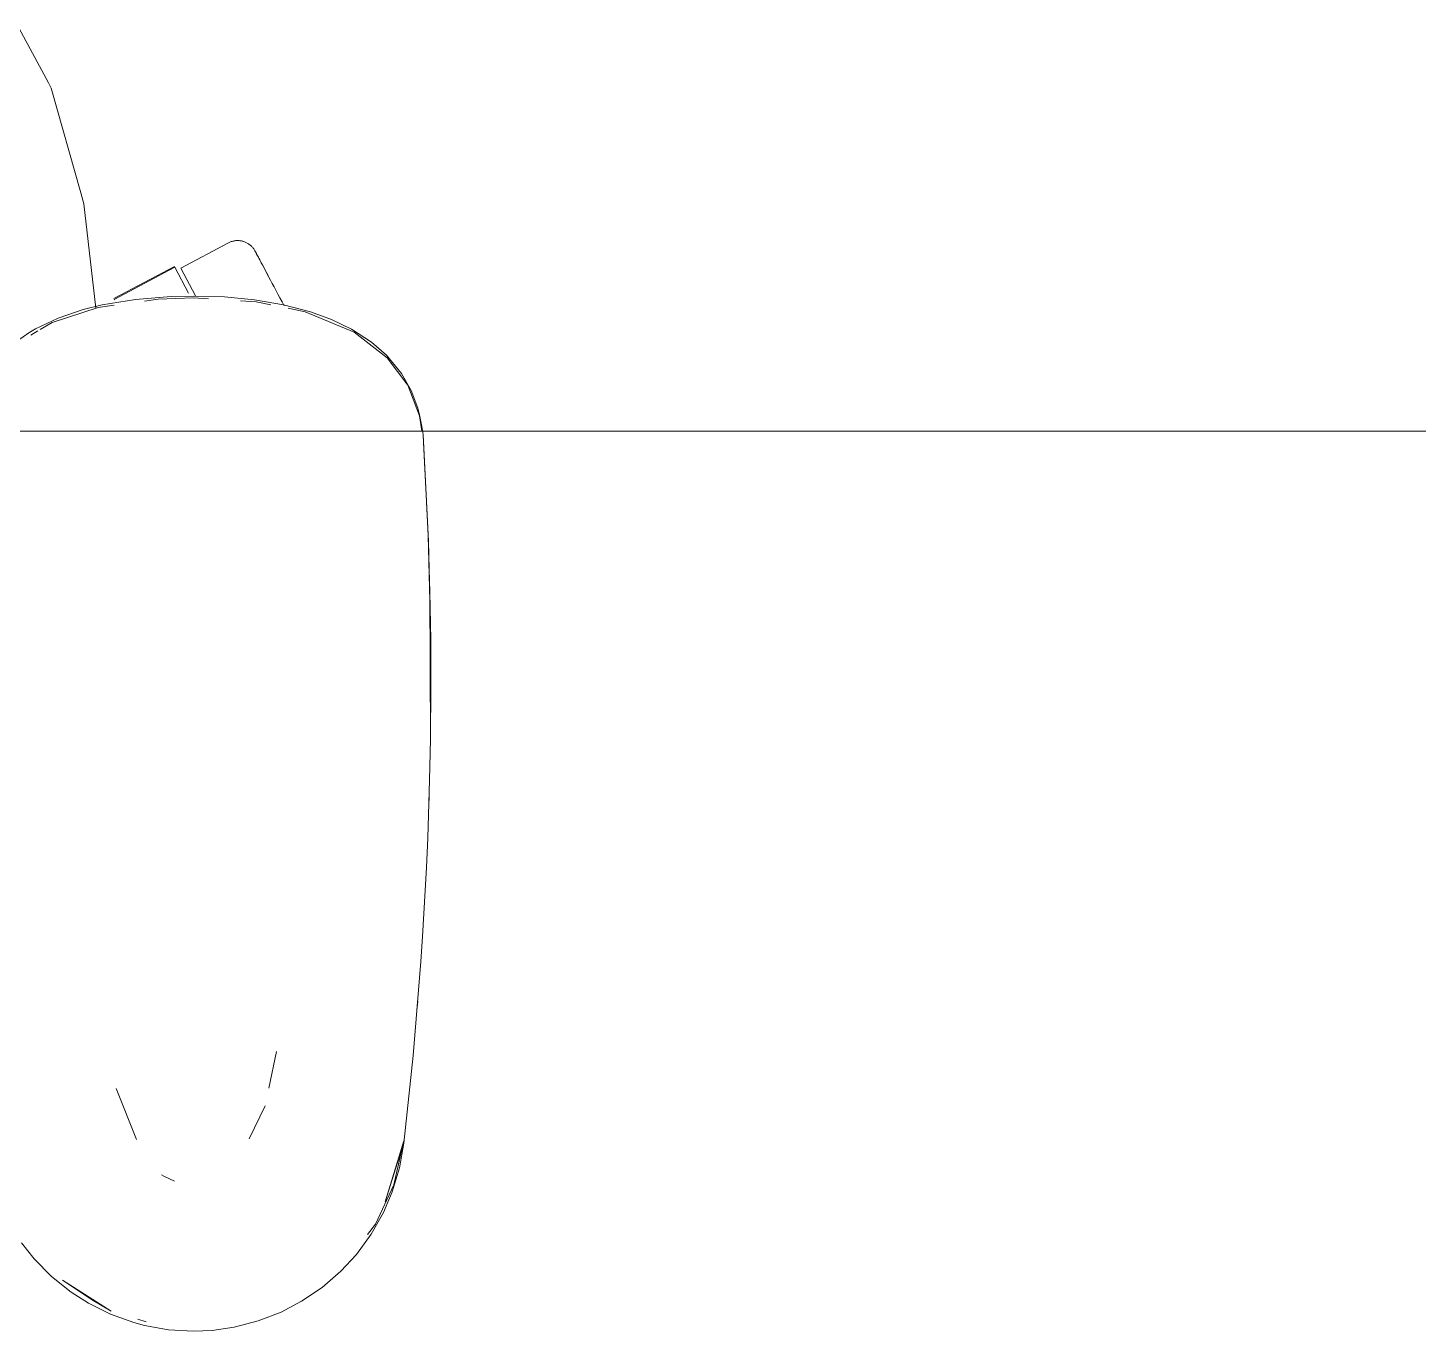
# Model space of a CAD drawing. Header units: millimetres. Extents: x 155927 to 295199, y -4084 to 97293.
# Drawn here: x 164776.9 to 165060.7, y 23233.1 to 23499.2 of the extents above; entities that cross this region are included whole.
import ezdxf

# ---------------------------------------------------------------- set-up
doc = ezdxf.new("R2010")
doc.units = ezdxf.units.MM
doc.header["$MEASUREMENT"] = 0
doc.layers.add('G-IMPT', color=8, linetype='CONTINUOUS', lineweight=9)
doc.layers.add('I-FURN', color=8, linetype='CONTINUOUS', lineweight=9)

msp = doc.modelspace()

# ---------------------------------------------------------------- linework, layer by layer
at = {"layer": 'G-IMPT'}
for p, q in [((164781.14, 23488), (164775.12, 23499.24)), ((164781.73, 23486.89), (164781.14, 23488)), ((164787.74, 23465.54), (164781.73, 23486.89)), ((164787.74, 23465.54), (164788.37, 23463.28)), ((164790.79, 23442.01), (164788.37, 23463.28)), ((164792.13, 23442.68), (164798.9, 23443.79)), ((164806.21, 23444.37), (164798.9, 23443.79)), ((164803.55, 23443.85), (164800.77, 23443.46)), ((164803.55, 23443.85), (164810.72, 23444.08)), ((164806.21, 23444.37), (164810.72, 23444.46)), ((164810.72, 23444.46), (164817.06, 23444.28)), ((164813.83, 23443.89), (164810.72, 23444.08)), ((164823.21, 23443.71), (164817.06, 23444.28)), ((164823.54, 23443.3), (164820.34, 23443.49)), ((164823.21, 23443.71), (164829.14, 23442.71)), ((164791.29, 23442.13), (164781.9, 23439.1)), ((164788.21, 23441.7), (164783.12, 23439.96)), ((164788.21, 23441.7), (164792.13, 23442.68)), ((164794.59, 23442.59), (164791.29, 23442.13)), ((164826.53, 23442.69), (164823.54, 23443.3)), ((164834.62, 23441.28), (164829.14, 23442.71)), ((164833.51, 23441.26), (164830.04, 23441.97)), ((164833.51, 23441.26), (164839.13, 23438.93)), ((164834.62, 23441.28), (164838.95, 23439.7)), ((164778.48, 23437.75), (164777.11, 23436.95)), ((164783.12, 23439.96), (164778.48, 23437.75)), ((164781.9, 23439.1), (164779.45, 23437.63)), ((164843.03, 23437.71), (164838.95, 23439.7)), ((164843.52, 23437.09), (164839.13, 23438.93)), ((164843.03, 23437.71), (164847.08, 23435.06)), ((164773.66, 23434.5), (164777.11, 23436.95)), ((164778.98, 23437.35), (164777.54, 23436.49)), ((164850.31, 23431.87), (164843.52, 23437.09)), ((164847.08, 23435.06), (164850.11, 23432.39)), ((164853.19, 23428.65), (164850.11, 23432.39)), ((164854.48, 23426.25), (164850.31, 23431.87)), ((164855.15, 23425.22), (164853.19, 23428.65)), ((164856.89, 23420.05), (164854.48, 23426.25)), ((164855.15, 23425.22), (164856.54, 23421.58)), ((164856.91, 23420.23), (164856.54, 23421.58)), ((164856.89, 23420.05), (164857.37, 23416.88)), ((164856.91, 23420.23), (164857.35, 23417.84)), ((164857.61, 23416.19), (164857.35, 23417.84)), ((164858.65, 23395.61), (164857.61, 23416.19)), ((164858.69, 23394.4), (164857.61, 23416.19)), ((164857.61, 23416.19), (164857.72, 23414.58)), ((164858.69, 23394.4), (164857.72, 23414.58)), ((164859.16, 23374.22), (164858.65, 23395.61)), ((164859, 23384.05), (164858.65, 23395.61)), ((164858.65, 23395.61), (164858.69, 23394.4)), ((164859.16, 23374.22), (164858.69, 23394.4)), ((164859.11, 23354.03), (164859, 23384.05)), ((164859.16, 23374.22), (164859, 23384.05)), ((164859, 23384.05), (164859.2, 23364.83)), ((164859.14, 23376.25), (164859.07, 23378.16)), ((164859.12, 23374.22), (164859.14, 23376.25)), ((164859.11, 23354.03), (164859.16, 23374.22)), ((164859.11, 23354.03), (164859.2, 23364.83)), ((164859.11, 23354.03), (164858.95, 23345.61)), ((164858.56, 23333.86), (164858.95, 23345.61)), ((164858.81, 23340.68), (164858.82, 23342.17)), ((164858.7, 23338.74), (164858.81, 23340.68)), ((164858.56, 23333.86), (164858.3, 23327.83)), ((164857.49, 23313.69), (164858.3, 23327.83)), ((164857.17, 23308.6), (164857.49, 23313.69)), ((164857.17, 23308.6), (164855.92, 23293.55)), ((164856.52, 23300.42), (164856.35, 23298.75)), ((164855.92, 23293.55), (164855.58, 23289.42)), ((164827.7, 23290.21), (164826.13, 23282.77)), ((164855.58, 23289.42), (164853.67, 23271.49)), ((164795, 23282.71), (164799.14, 23272.28)), ((164822.1, 23272.38), (164825.36, 23279.16)), ((164853.67, 23272.01), (164849.84, 23259.54)), ((164851.63, 23263.04), (164853.54, 23271.44)), ((164853.67, 23272.01), (164852.75, 23268.69)), ((164853.67, 23271.49), (164852.77, 23266.45)), ((164849.84, 23259.54), (164852.75, 23268.69)), ((164804.67, 23264.76), (164804.22, 23265.05)), ((164806.89, 23263.74), (164804.67, 23264.76)), ((164851.31, 23261.58), (164852.77, 23266.45)), ((164851.63, 23263.04), (164847.89, 23254.97)), ((164849.5, 23257.35), (164851.31, 23261.58)), ((164849.5, 23257.35), (164846.98, 23252.91)), ((164846.29, 23252.86), (164847.89, 23254.97)), ((164778.25, 23247.88), (164775.62, 23251.19)), ((164843.99, 23248.82), (164846.98, 23252.91)), ((164781.8, 23244.27), (164778.25, 23247.88)), ((164843.99, 23248.82), (164840.82, 23245.38)), ((164836.99, 23242.06), (164840.82, 23245.38)), ((164781.8, 23244.27), (164785.77, 23241.09)), ((164793.93, 23237.23), (164783.98, 23243.55)), ((164790.25, 23239.39), (164783.98, 23243.55)), ((164832.82, 23239.23), (164836.99, 23242.06)), ((164789.32, 23238.82), (164785.77, 23241.09)), ((164793.93, 23237.23), (164790.25, 23239.39)), ((164832.82, 23239.23), (164828.66, 23237.04)), ((164793.83, 23236.58), (164789.32, 23238.82)), ((164793.83, 23236.58), (164798.6, 23234.87)), ((164828.66, 23237.04), (164823.95, 23235.21)), ((164800.73, 23234.3), (164798.6, 23234.87)), ((164799.38, 23235.56), (164801.07, 23235.05)), ((164805.68, 23233.42), (164800.73, 23234.3)), ((164810.72, 23233.13), (164805.68, 23233.42)), ((164819.08, 23233.95), (164814.57, 23233.3)), ((164819.08, 23233.95), (164823.95, 23235.21)), ((164810.72, 23233.13), (164814.57, 23233.3))]:
    msp.add_line(p, q, dxfattribs=at)
at = {"layer": 'I-FURN'}
for p, q in [((164817.87, 23455.33), (164808.18, 23450.18)), ((164817.87, 23455.33), (164818.01, 23455.4)), ((164818.01, 23455.4), (164818.16, 23455.47)), ((164818.16, 23455.47), (164818.31, 23455.53)), ((164818.31, 23455.53), (164818.46, 23455.58)), ((164818.46, 23455.58), (164818.61, 23455.63)), ((164818.61, 23455.63), (164818.77, 23455.67)), ((164818.77, 23455.67), (164818.92, 23455.71)), ((164818.92, 23455.71), (164819.08, 23455.74)), ((164819.08, 23455.74), (164819.24, 23455.76)), ((164819.24, 23455.76), (164819.4, 23455.78)), ((164819.4, 23455.78), (164819.56, 23455.79)), ((164819.56, 23455.79), (164819.72, 23455.8)), ((164819.72, 23455.8), (164819.89, 23455.8)), ((164819.89, 23455.8), (164820.05, 23455.79)), ((164820.05, 23455.79), (164820.21, 23455.77)), ((164820.21, 23455.77), (164820.37, 23455.75)), ((164820.37, 23455.75), (164820.53, 23455.72)), ((164820.53, 23455.72), (164820.68, 23455.69)), ((164820.68, 23455.69), (164820.84, 23455.65)), ((164820.84, 23455.65), (164820.99, 23455.6)), ((164820.99, 23455.6), (164821.15, 23455.55)), ((164821.15, 23455.55), (164821.3, 23455.49)), ((164821.3, 23455.49), (164821.44, 23455.43)), ((164821.44, 23455.43), (164821.59, 23455.36)), ((164821.59, 23455.36), (164821.73, 23455.28)), ((164821.73, 23455.28), (164821.87, 23455.2)), ((164821.87, 23455.2), (164822.01, 23455.11)), ((164822.01, 23455.11), (164822.14, 23455.02)), ((164822.14, 23455.02), (164822.27, 23454.92)), ((164822.27, 23454.92), (164822.39, 23454.82)), ((164822.39, 23454.82), (164822.51, 23454.71)), ((164822.51, 23454.71), (164822.63, 23454.6)), ((164822.63, 23454.6), (164822.74, 23454.48)), ((164822.74, 23454.48), (164822.84, 23454.36)), ((164822.84, 23454.36), (164822.94, 23454.24)), ((164822.94, 23454.24), (164823.04, 23454.11)), ((164823.04, 23454.11), (164823.13, 23453.97)), ((164823.13, 23453.97), (164823.22, 23453.84)), ((164823.22, 23453.84), (164823.3, 23453.7)), ((164823.3, 23453.7), (164823.32, 23453.66)), ((164823.32, 23453.66), (164823.33, 23453.64)), ((164823.32, 23453.65), (164823.32, 23453.66)), ((164823.34, 23453.61), (164823.32, 23453.65)), ((164823.33, 23453.64), (164823.36, 23453.58)), ((164823.39, 23453.53), (164823.34, 23453.61)), ((164823.36, 23453.58), (164823.41, 23453.48)), ((164823.45, 23453.41), (164823.39, 23453.53)), ((164823.41, 23453.48), (164823.49, 23453.34)), ((164823.54, 23453.25), (164823.45, 23453.41)), ((164823.49, 23453.34), (164823.58, 23453.16)), ((164823.64, 23453.04), (164823.54, 23453.25)), ((164823.58, 23453.16), (164823.7, 23452.94)), ((164823.77, 23452.8), (164823.64, 23453.04)), ((164823.7, 23452.94), (164823.84, 23452.68)), ((164823.92, 23452.52), (164823.77, 23452.8)), ((164823.84, 23452.68), (164824, 23452.38)), ((164824.09, 23452.21), (164823.92, 23452.52)), ((164824, 23452.38), (164824.17, 23452.05)), ((164824.28, 23451.85), (164824.09, 23452.21)), ((164824.17, 23452.05), (164824.37, 23451.68)), ((164806.86, 23450.53), (164794.5, 23443.96)), ((164794.59, 23443.79), (164806.95, 23450.36)), ((164806.95, 23450.36), (164809.76, 23445.07)), ((164808.18, 23450.18), (164811.17, 23444.55)), ((164824.49, 23451.46), (164824.28, 23451.85)), ((164824.37, 23451.68), (164824.59, 23451.27)), ((164824.72, 23451.03), (164824.49, 23451.46)), ((164824.59, 23451.27), (164824.83, 23450.82)), ((164824.96, 23450.56), (164824.72, 23451.03)), ((164824.83, 23450.82), (164825.08, 23450.34)), ((164825.23, 23450.06), (164824.96, 23450.56)), ((164825.08, 23450.34), (164825.36, 23449.82)), ((164825.52, 23449.53), (164825.23, 23450.06)), ((164825.36, 23449.82), (164825.65, 23449.27)), ((164825.82, 23448.96), (164825.52, 23449.53)), ((164825.65, 23449.27), (164825.96, 23448.68)), ((164826.14, 23448.36), (164825.82, 23448.96)), ((164826.47, 23447.72), (164826.14, 23448.36)), ((164826.83, 23447.06), (164826.47, 23447.72)), ((164827.2, 23446.36), (164826.83, 23447.06)), ((164827.58, 23445.64), (164827.2, 23446.36)), ((164794.64, 23443.69), (164794.59, 23443.79)), ((164827.98, 23444.89), (164827.58, 23445.64)), ((164828.39, 23444.12), (164827.98, 23444.89)), ((164828.82, 23443.32), (164828.39, 23444.12)), ((164829.26, 23442.49), (164828.82, 23443.32)), ((163845.72, 23416.88), (165245.72, 23416.88)), ((165245.72, 23416.88), (163845.72, 23416.88))]:
    msp.add_line(p, q, dxfattribs=at)

doc.saveas('drawing.dxf')
